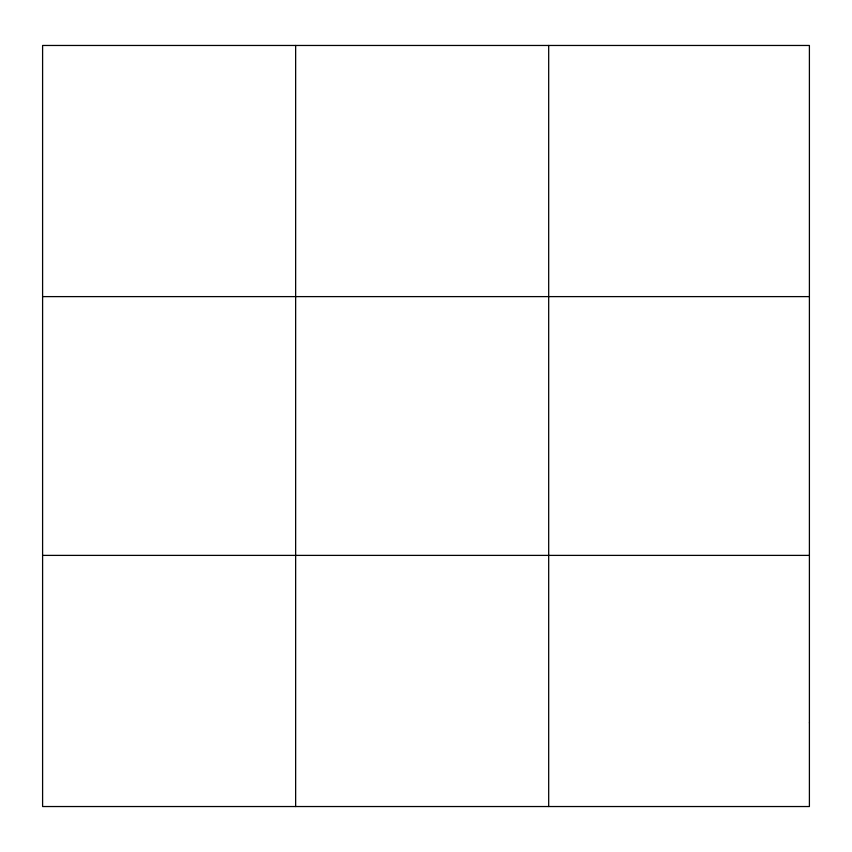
<?xml version="1.0" encoding="UTF-8"?>
<svg xmlns="http://www.w3.org/2000/svg" width="852" height="852" viewBox="0 0 852 852"><rect width="100%" height="100%" fill="white"/><g stroke="black" fill="none" stroke-linecap="round" stroke-linejoin="round"><path stroke-width="1.28" d="M295.644 806.535L295.644 45.465M548.688 806.535L548.688 45.465M42.6 296.613L809.4 296.613M42.6 555.387L809.4 555.387M809.4 722.816L809.4 806.535L42.6 806.535L42.6 45.465L809.4 45.465L809.4 722.816"/></g></svg>
